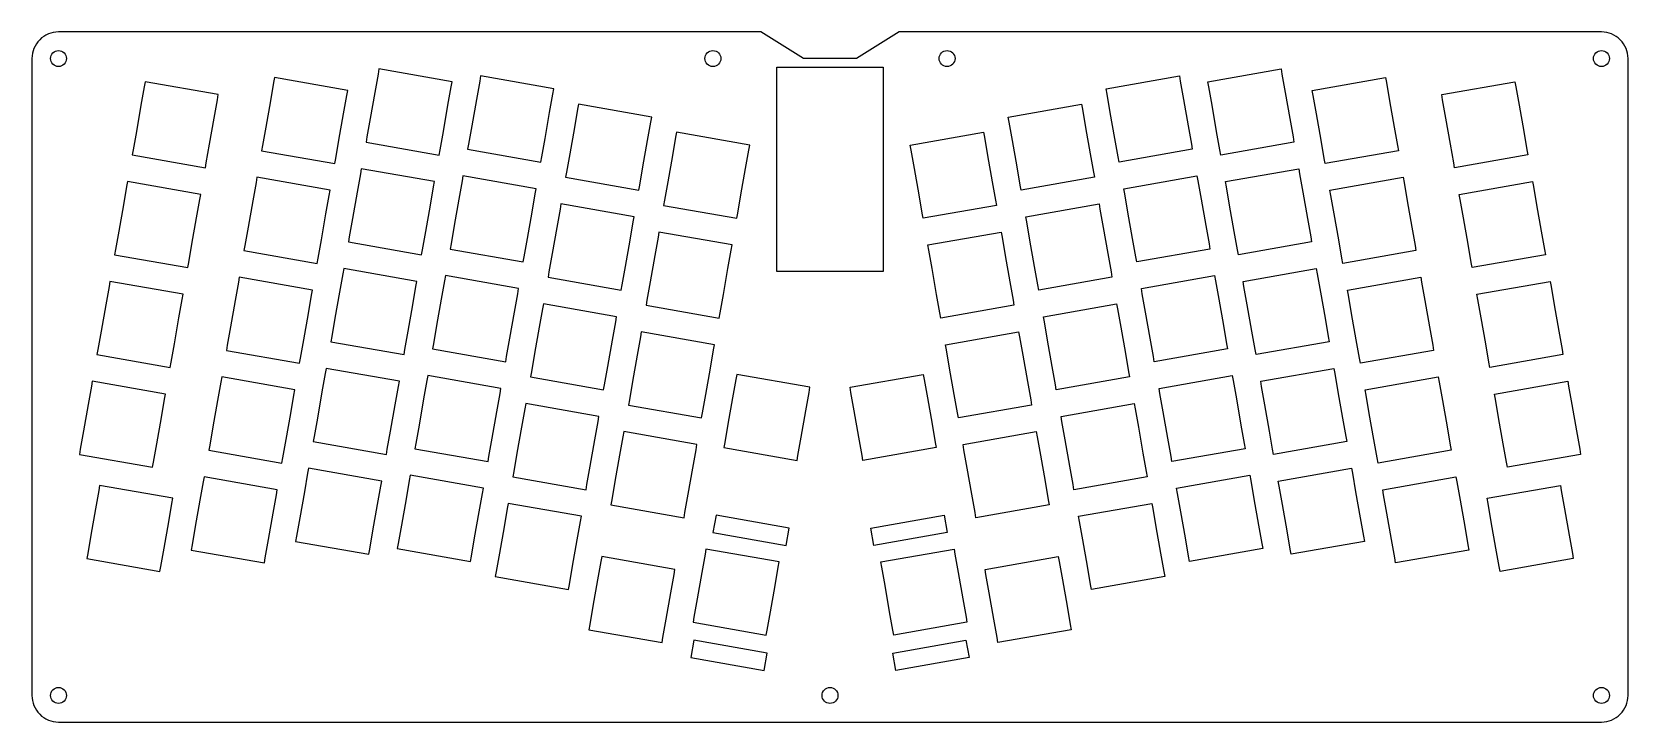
# Model space of a CAD drawing. Header units: inches. Extents: x -150 to 150, y -16 to 114.
import ezdxf

# ---------------------------------------------------------------- set-up
doc = ezdxf.new("R2010")
doc.units = ezdxf.units.IN
doc.header["$MEASUREMENT"] = 0
doc.layers.get('0').update_dxf_attribs({"color": 1})

msp = doc.modelspace()

# ---------------------------------------------------------------- linework, layer by layer
msp.add_lwpolyline([(145.43, 113.89), (13.43, 113.89), (5.43, 108.89), (-4.57, 108.89), (-12.57, 113.89), (-144.57, 113.89, 0.414214), (-149.57, 108.89), (-149.57, -10.8, 0.414214), (-144.57, -15.8), (145.43, -15.8, 0.414214), (150.43, -10.8), (150.43, 108.89, 0.414214)], format="xyb", close=True)
for points in [[(-103.98, 105.33), (-104.15, 104.37), (-104.15, 104.37), (-104.75, 100.92), (-104.75, 100.92), (-105.62, 95.99), (-105.62, 95.99), (-106.23, 92.54), (-106.23, 92.54), (-106.4, 91.57), (-92.64, 89.15), (-92.47, 90.11), (-92.47, 90.11), (-91.87, 93.56), (-91.87, 93.56), (-91, 98.49), (-91, 98.49), (-90.39, 101.94), (-90.39, 101.94), (-90.22, 102.9)], [(-84.35, 106.95), (-84.52, 105.98), (-84.52, 105.98), (-85.13, 102.53), (-85.13, 102.53), (-85.99, 97.6), (-85.99, 97.6), (-86.6, 94.15), (-86.6, 94.15), (-86.77, 93.19), (-73.02, 90.76), (-72.84, 91.73), (-72.84, 91.73), (-72.24, 95.18), (-72.24, 95.18), (-71.37, 100.11), (-71.37, 100.11), (-70.76, 103.56), (-70.76, 103.56), (-70.59, 104.52)], [(-65.24, 105.61), (-65.41, 104.64), (-65.41, 104.64), (-66.02, 101.2), (-66.02, 101.2), (-66.89, 96.26), (-66.89, 96.26), (-67.49, 92.82), (-67.49, 92.82), (-67.67, 91.85), (-53.91, 89.42), (-53.74, 90.39), (-53.74, 90.39), (-53.13, 93.84), (-53.13, 93.84), (-52.26, 98.77), (-52.26, 98.77), (-51.65, 102.22), (-51.65, 102.22), (-51.48, 103.18)], [(-9.57, 68.89), (-9.57, 107.29), (10.43, 107.29), (10.43, 68.89)], [(66.1, 105.61), (66.27, 104.64), (66.27, 104.64), (66.88, 101.2), (66.88, 101.2), (67.75, 96.26), (67.75, 96.26), (68.36, 92.82), (68.36, 92.82), (68.53, 91.85), (54.77, 89.42), (54.6, 90.39), (54.6, 90.39), (53.99, 93.84), (53.99, 93.84), (53.12, 98.77), (53.12, 98.77), (52.52, 102.22), (52.52, 102.22), (52.35, 103.18)], [(85.21, 106.95), (85.38, 105.98), (85.38, 105.98), (85.99, 102.53), (85.99, 102.53), (86.86, 97.6), (86.86, 97.6), (87.47, 94.15), (87.47, 94.15), (87.64, 93.19), (73.88, 90.76), (73.71, 91.73), (73.71, 91.73), (73.1, 95.18), (73.1, 95.18), (72.23, 100.11), (72.23, 100.11), (71.62, 103.56), (71.62, 103.56), (71.45, 104.52)], [(104.84, 105.33), (105.01, 104.37), (105.01, 104.37), (105.62, 100.92), (105.62, 100.92), (106.49, 95.99), (106.49, 95.99), (107.1, 92.54), (107.1, 92.54), (107.27, 91.57), (93.51, 89.15), (93.34, 90.11), (93.34, 90.11), (92.73, 93.56), (92.73, 93.56), (91.86, 98.49), (91.86, 98.49), (91.25, 101.94), (91.25, 101.94), (91.08, 102.9)], [(-128.29, 104.54), (-128.47, 103.58), (-128.47, 103.58), (-129.07, 100.13), (-129.07, 100.13), (-129.94, 95.2), (-129.94, 95.2), (-130.55, 91.75), (-130.55, 91.75), (-130.72, 90.78), (-116.96, 88.36), (-116.79, 89.32), (-116.79, 89.32), (-116.18, 92.77), (-116.18, 92.77), (-115.32, 97.7), (-115.32, 97.7), (-114.71, 101.15), (-114.71, 101.15), (-114.54, 102.12)], [(129.16, 104.54), (129.33, 103.58), (129.33, 103.58), (129.94, 100.13), (129.94, 100.13), (130.81, 95.2), (130.81, 95.2), (131.41, 91.75), (131.41, 91.75), (131.59, 90.78), (117.83, 88.36), (117.66, 89.32), (117.66, 89.32), (117.05, 92.77), (117.05, 92.77), (116.18, 97.7), (116.18, 97.7), (115.57, 101.15), (115.57, 101.15), (115.4, 102.12)], [(-46.83, 100.33), (-47, 99.37), (-47, 99.37), (-47.6, 95.92), (-47.6, 95.92), (-48.47, 90.99), (-48.47, 90.99), (-49.08, 87.54), (-49.08, 87.54), (-49.25, 86.57), (-35.49, 84.15), (-35.32, 85.11), (-35.32, 85.11), (-34.72, 88.56), (-34.72, 88.56), (-33.85, 93.49), (-33.85, 93.49), (-33.24, 96.94), (-33.24, 96.94), (-33.07, 97.9)], [(47.69, 100.33), (47.86, 99.37), (47.86, 99.37), (48.47, 95.92), (48.47, 95.92), (49.34, 90.99), (49.34, 90.99), (49.95, 87.54), (49.95, 87.54), (50.12, 86.57), (36.36, 84.15), (36.19, 85.11), (36.19, 85.11), (35.58, 88.56), (35.58, 88.56), (34.71, 93.49), (34.71, 93.49), (34.1, 96.94), (34.1, 96.94), (33.93, 97.9)], [(-28.41, 95.05), (-28.58, 94.09), (-28.58, 94.09), (-29.19, 90.64), (-29.19, 90.64), (-30.06, 85.71), (-30.06, 85.71), (-30.67, 82.26), (-30.67, 82.26), (-30.84, 81.3), (-17.08, 78.87), (-16.91, 79.83), (-16.91, 79.83), (-16.3, 83.28), (-16.3, 83.28), (-15.43, 88.21), (-15.43, 88.21), (-14.83, 91.66), (-14.83, 91.66), (-14.65, 92.63)], [(29.28, 95.05), (29.45, 94.09), (29.45, 94.09), (30.06, 90.64), (30.06, 90.64), (30.92, 85.71), (30.92, 85.71), (31.53, 82.26), (31.53, 82.26), (31.7, 81.3), (17.95, 78.87), (17.77, 79.83), (17.77, 79.83), (17.17, 83.28), (17.17, 83.28), (16.3, 88.21), (16.3, 88.21), (15.69, 91.66), (15.69, 91.66), (15.52, 92.63)], [(-87.66, 88.19), (-87.83, 87.22), (-87.83, 87.22), (-88.43, 83.77), (-88.43, 83.77), (-89.3, 78.84), (-89.3, 78.84), (-89.91, 75.39), (-89.91, 75.39), (-90.08, 74.43), (-76.32, 72), (-76.15, 72.97), (-76.15, 72.97), (-75.55, 76.41), (-75.55, 76.41), (-74.68, 81.35), (-74.68, 81.35), (-74.07, 84.79), (-74.07, 84.79), (-73.9, 85.76)], [(88.52, 88.19), (88.69, 87.22), (88.69, 87.22), (89.3, 83.77), (89.3, 83.77), (90.17, 78.84), (90.17, 78.84), (90.78, 75.39), (90.78, 75.39), (90.95, 74.43), (77.19, 72), (77.02, 72.97), (77.02, 72.97), (76.41, 76.41), (76.41, 76.41), (75.54, 81.35), (75.54, 81.35), (74.93, 84.79), (74.93, 84.79), (74.76, 85.76)], [(-131.6, 85.78), (-131.77, 84.82), (-131.77, 84.82), (-132.38, 81.37), (-132.38, 81.37), (-133.25, 76.44), (-133.25, 76.44), (-133.86, 72.99), (-133.86, 72.99), (-134.03, 72.02), (-120.27, 69.6), (-120.1, 70.56), (-120.1, 70.56), (-119.49, 74.01), (-119.49, 74.01), (-118.62, 78.94), (-118.62, 78.94), (-118.02, 82.39), (-118.02, 82.39), (-117.85, 83.36)], [(-107.28, 86.57), (-107.45, 85.6), (-107.45, 85.6), (-108.06, 82.16), (-108.06, 82.16), (-108.93, 77.22), (-108.93, 77.22), (-109.54, 73.78), (-109.54, 73.78), (-109.71, 72.81), (-95.95, 70.39), (-95.78, 71.35), (-95.78, 71.35), (-95.17, 74.8), (-95.17, 74.8), (-94.3, 79.73), (-94.3, 79.73), (-93.7, 83.18), (-93.7, 83.18), (-93.53, 84.14)], [(-68.55, 86.85), (-68.72, 85.88), (-68.72, 85.88), (-69.33, 82.44), (-69.33, 82.44), (-70.2, 77.5), (-70.2, 77.5), (-70.8, 74.06), (-70.8, 74.06), (-70.97, 73.09), (-57.22, 70.66), (-57.05, 71.63), (-57.05, 71.63), (-56.44, 75.08), (-56.44, 75.08), (-55.57, 80.01), (-55.57, 80.01), (-54.96, 83.46), (-54.96, 83.46), (-54.79, 84.42)], [(69.41, 86.85), (69.58, 85.88), (69.58, 85.88), (70.19, 82.44), (70.19, 82.44), (71.06, 77.5), (71.06, 77.5), (71.67, 74.06), (71.67, 74.06), (71.84, 73.09), (58.08, 70.66), (57.91, 71.63), (57.91, 71.63), (57.3, 75.08), (57.3, 75.08), (56.43, 80.01), (56.43, 80.01), (55.82, 83.46), (55.82, 83.46), (55.65, 84.42)], [(108.15, 86.57), (108.32, 85.6), (108.32, 85.6), (108.93, 82.16), (108.93, 82.16), (109.8, 77.22), (109.8, 77.22), (110.4, 73.78), (110.4, 73.78), (110.57, 72.81), (96.82, 70.39), (96.65, 71.35), (96.65, 71.35), (96.04, 74.8), (96.04, 74.8), (95.17, 79.73), (95.17, 79.73), (94.56, 83.18), (94.56, 83.18), (94.39, 84.14)], [(132.47, 85.78), (132.64, 84.82), (132.64, 84.82), (133.25, 81.37), (133.25, 81.37), (134.12, 76.44), (134.12, 76.44), (134.72, 72.99), (134.72, 72.99), (134.89, 72.02), (121.14, 69.6), (120.97, 70.56), (120.97, 70.56), (120.36, 74.01), (120.36, 74.01), (119.49, 78.94), (119.49, 78.94), (118.88, 82.39), (118.88, 82.39), (118.71, 83.36)], [(-50.13, 81.57), (-50.3, 80.6), (-50.3, 80.6), (-50.91, 77.16), (-50.91, 77.16), (-51.78, 72.22), (-51.78, 72.22), (-52.39, 68.78), (-52.39, 68.78), (-52.56, 67.81), (-38.8, 65.39), (-38.63, 66.35), (-38.63, 66.35), (-38.02, 69.8), (-38.02, 69.8), (-37.15, 74.73), (-37.15, 74.73), (-36.55, 78.18), (-36.55, 78.18), (-36.38, 79.14)], [(51, 81.57), (51.17, 80.6), (51.17, 80.6), (51.78, 77.16), (51.78, 77.16), (52.65, 72.22), (52.65, 72.22), (53.25, 68.78), (53.25, 68.78), (53.42, 67.81), (39.67, 65.39), (39.5, 66.35), (39.5, 66.35), (38.89, 69.8), (38.89, 69.8), (38.02, 74.73), (38.02, 74.73), (37.41, 78.18), (37.41, 78.18), (37.24, 79.14)], [(-31.72, 76.29), (-31.89, 75.33), (-31.89, 75.33), (-32.5, 71.88), (-32.5, 71.88), (-33.37, 66.95), (-33.37, 66.95), (-33.98, 63.5), (-33.98, 63.5), (-34.15, 62.53), (-20.39, 60.11), (-20.22, 61.07), (-20.22, 61.07), (-19.61, 64.52), (-19.61, 64.52), (-18.74, 69.45), (-18.74, 69.45), (-18.13, 72.9), (-18.13, 72.9), (-17.96, 73.87)], [(32.59, 76.29), (32.76, 75.33), (32.76, 75.33), (33.36, 71.88), (33.36, 71.88), (34.23, 66.95), (34.23, 66.95), (34.84, 63.5), (34.84, 63.5), (35.01, 62.53), (21.25, 60.11), (21.08, 61.07), (21.08, 61.07), (20.48, 64.52), (20.48, 64.52), (19.61, 69.45), (19.61, 69.45), (19, 72.9), (19, 72.9), (18.83, 73.87)], [(-90.96, 69.43), (-91.13, 68.46), (-91.13, 68.46), (-91.74, 65.01), (-91.74, 65.01), (-92.61, 60.08), (-92.61, 60.08), (-93.22, 56.63), (-93.22, 56.63), (-93.39, 55.67), (-79.63, 53.24), (-79.46, 54.21), (-79.46, 54.21), (-78.85, 57.65), (-78.85, 57.65), (-77.98, 62.59), (-77.98, 62.59), (-77.38, 66.03), (-77.38, 66.03), (-77.21, 67)], [(91.83, 69.43), (92, 68.46), (92, 68.46), (92.61, 65.01), (92.61, 65.01), (93.48, 60.08), (93.48, 60.08), (94.08, 56.63), (94.08, 56.63), (94.25, 55.67), (80.5, 53.24), (80.33, 54.21), (80.33, 54.21), (79.72, 57.65), (79.72, 57.65), (78.85, 62.59), (78.85, 62.59), (78.24, 66.03), (78.24, 66.03), (78.07, 67)], [(-134.91, 67.02), (-135.08, 66.05), (-135.08, 66.05), (-135.69, 62.61), (-135.69, 62.61), (-136.56, 57.68), (-136.56, 57.68), (-137.17, 54.23), (-137.17, 54.23), (-137.34, 53.26), (-123.58, 50.84), (-123.41, 51.8), (-123.41, 51.8), (-122.8, 55.25), (-122.8, 55.25), (-121.93, 60.18), (-121.93, 60.18), (-121.32, 63.63), (-121.32, 63.63), (-121.15, 64.59)], [(-110.59, 67.81), (-110.76, 66.84), (-110.76, 66.84), (-111.37, 63.4), (-111.37, 63.4), (-112.24, 58.46), (-112.24, 58.46), (-112.85, 55.02), (-112.85, 55.02), (-113.02, 54.05), (-99.26, 51.63), (-99.09, 52.59), (-99.09, 52.59), (-98.48, 56.04), (-98.48, 56.04), (-97.61, 60.97), (-97.61, 60.97), (-97, 64.42), (-97, 64.42), (-96.83, 65.38)], [(-71.86, 68.09), (-72.03, 67.12), (-72.03, 67.12), (-72.63, 63.67), (-72.63, 63.67), (-73.5, 58.74), (-73.5, 58.74), (-74.11, 55.29), (-74.11, 55.29), (-74.28, 54.33), (-60.52, 51.9), (-60.35, 52.87), (-60.35, 52.87), (-59.75, 56.32), (-59.75, 56.32), (-58.88, 61.25), (-58.88, 61.25), (-58.27, 64.7), (-58.27, 64.7), (-58.1, 65.66)], [(72.72, 68.09), (72.89, 67.12), (72.89, 67.12), (73.5, 63.67), (73.5, 63.67), (74.37, 58.74), (74.37, 58.74), (74.98, 55.29), (74.98, 55.29), (75.15, 54.33), (61.39, 51.9), (61.22, 52.87), (61.22, 52.87), (60.61, 56.32), (60.61, 56.32), (59.74, 61.25), (59.74, 61.25), (59.13, 64.7), (59.13, 64.7), (58.96, 65.66)], [(111.46, 67.81), (111.63, 66.84), (111.63, 66.84), (112.23, 63.4), (112.23, 63.4), (113.1, 58.46), (113.1, 58.46), (113.71, 55.02), (113.71, 55.02), (113.88, 54.05), (100.12, 51.63), (99.95, 52.59), (99.95, 52.59), (99.35, 56.04), (99.35, 56.04), (98.48, 60.97), (98.48, 60.97), (97.87, 64.42), (97.87, 64.42), (97.7, 65.38)], [(135.78, 67.02), (135.95, 66.05), (135.95, 66.05), (136.55, 62.61), (136.55, 62.61), (137.42, 57.68), (137.42, 57.68), (138.03, 54.23), (138.03, 54.23), (138.2, 53.26), (124.44, 50.84), (124.27, 51.8), (124.27, 51.8), (123.67, 55.25), (123.67, 55.25), (122.8, 60.18), (122.8, 60.18), (122.19, 63.63), (122.19, 63.63), (122.02, 64.59)], [(-53.44, 62.81), (-53.61, 61.84), (-53.61, 61.84), (-54.22, 58.4), (-54.22, 58.4), (-55.09, 53.46), (-55.09, 53.46), (-55.7, 50.02), (-55.7, 50.02), (-55.87, 49.05), (-42.11, 46.63), (-41.94, 47.59), (-41.94, 47.59), (-41.33, 51.04), (-41.33, 51.04), (-40.46, 55.97), (-40.46, 55.97), (-39.85, 59.42), (-39.85, 59.42), (-39.68, 60.38)], [(54.31, 62.81), (54.48, 61.84), (54.48, 61.84), (55.08, 58.4), (55.08, 58.4), (55.95, 53.46), (55.95, 53.46), (56.56, 50.02), (56.56, 50.02), (56.73, 49.05), (42.97, 46.63), (42.8, 47.59), (42.8, 47.59), (42.2, 51.04), (42.2, 51.04), (41.33, 55.97), (41.33, 55.97), (40.72, 59.42), (40.72, 59.42), (40.55, 60.38)], [(-35.03, 57.53), (-35.2, 56.57), (-35.2, 56.57), (-35.81, 53.12), (-35.81, 53.12), (-36.68, 48.19), (-36.68, 48.19), (-37.28, 44.74), (-37.28, 44.74), (-37.45, 43.77), (-23.7, 41.35), (-23.53, 42.31), (-23.53, 42.31), (-22.92, 45.76), (-22.92, 45.76), (-22.05, 50.69), (-22.05, 50.69), (-21.44, 54.14), (-21.44, 54.14), (-21.27, 55.11)], [(35.89, 57.53), (36.06, 56.57), (36.06, 56.57), (36.67, 53.12), (36.67, 53.12), (37.54, 48.19), (37.54, 48.19), (38.15, 44.74), (38.15, 44.74), (38.32, 43.77), (24.56, 41.35), (24.39, 42.31), (24.39, 42.31), (23.78, 45.76), (23.78, 45.76), (22.91, 50.69), (22.91, 50.69), (22.31, 54.14), (22.31, 54.14), (22.14, 55.11)], [(-138.22, 48.26), (-138.39, 47.29), (-138.39, 47.29), (-139, 43.85), (-139, 43.85), (-139.87, 38.91), (-139.87, 38.91), (-140.47, 35.47), (-140.47, 35.47), (-140.64, 34.5), (-126.89, 32.08), (-126.72, 33.04), (-126.72, 33.04), (-126.11, 36.49), (-126.11, 36.49), (-125.24, 41.42), (-125.24, 41.42), (-124.63, 44.87), (-124.63, 44.87), (-124.46, 45.83)], [(-113.9, 49.05), (-114.07, 48.08), (-114.07, 48.08), (-114.68, 44.64), (-114.68, 44.64), (-115.55, 39.7), (-115.55, 39.7), (-116.16, 36.26), (-116.16, 36.26), (-116.33, 35.29), (-102.57, 32.87), (-102.4, 33.83), (-102.4, 33.83), (-101.79, 37.28), (-101.79, 37.28), (-100.92, 42.21), (-100.92, 42.21), (-100.31, 45.66), (-100.31, 45.66), (-100.14, 46.62)], [(-94.27, 50.66), (-94.44, 49.7), (-94.44, 49.7), (-95.05, 46.25), (-95.05, 46.25), (-95.92, 41.32), (-95.92, 41.32), (-96.53, 37.87), (-96.53, 37.87), (-96.7, 36.91), (-82.94, 34.48), (-82.77, 35.45), (-82.77, 35.45), (-82.16, 38.89), (-82.16, 38.89), (-81.29, 43.83), (-81.29, 43.83), (-80.68, 47.27), (-80.68, 47.27), (-80.51, 48.24)], [(-75.16, 49.33), (-75.33, 48.36), (-75.33, 48.36), (-75.94, 44.91), (-75.94, 44.91), (-76.81, 39.98), (-76.81, 39.98), (-77.42, 36.53), (-77.42, 36.53), (-77.59, 35.57), (-63.83, 33.14), (-63.66, 34.11), (-63.66, 34.11), (-63.05, 37.56), (-63.05, 37.56), (-62.18, 42.49), (-62.18, 42.49), (-61.58, 45.94), (-61.58, 45.94), (-61.41, 46.9)], [(-17.1, 49.53), (-17.27, 48.57), (-17.27, 48.57), (-17.87, 45.12), (-17.87, 45.12), (-18.74, 40.19), (-18.74, 40.19), (-19.35, 36.74), (-19.35, 36.74), (-19.52, 35.78), (-5.76, 33.35), (-5.59, 34.32), (-5.59, 34.32), (-4.99, 37.76), (-4.99, 37.76), (-4.12, 42.7), (-4.12, 42.7), (-3.51, 46.14), (-3.51, 46.14), (-3.34, 47.11)], [(17.96, 49.53), (18.13, 48.57), (18.13, 48.57), (18.74, 45.12), (18.74, 45.12), (19.61, 40.19), (19.61, 40.19), (20.22, 36.74), (20.22, 36.74), (20.39, 35.78), (6.63, 33.35), (6.46, 34.32), (6.46, 34.32), (5.85, 37.76), (5.85, 37.76), (4.98, 42.7), (4.98, 42.7), (4.37, 46.14), (4.37, 46.14), (4.2, 47.11)], [(76.03, 49.33), (76.2, 48.36), (76.2, 48.36), (76.81, 44.91), (76.81, 44.91), (77.68, 39.98), (77.68, 39.98), (78.28, 36.53), (78.28, 36.53), (78.45, 35.57), (64.7, 33.14), (64.53, 34.11), (64.53, 34.11), (63.92, 37.56), (63.92, 37.56), (63.05, 42.49), (63.05, 42.49), (62.44, 45.94), (62.44, 45.94), (62.27, 46.9)], [(95.14, 50.66), (95.31, 49.7), (95.31, 49.7), (95.91, 46.25), (95.91, 46.25), (96.78, 41.32), (96.78, 41.32), (97.39, 37.87), (97.39, 37.87), (97.56, 36.91), (83.8, 34.48), (83.63, 35.45), (83.63, 35.45), (83.03, 38.89), (83.03, 38.89), (82.16, 43.83), (82.16, 43.83), (81.55, 47.27), (81.55, 47.27), (81.38, 48.24)], [(114.76, 49.05), (114.93, 48.08), (114.93, 48.08), (115.54, 44.64), (115.54, 44.64), (116.41, 39.7), (116.41, 39.7), (117.02, 36.26), (117.02, 36.26), (117.19, 35.29), (103.43, 32.87), (103.26, 33.83), (103.26, 33.83), (102.65, 37.28), (102.65, 37.28), (101.78, 42.21), (101.78, 42.21), (101.18, 45.66), (101.18, 45.66), (101.01, 46.62)], [(139.08, 48.26), (139.25, 47.29), (139.25, 47.29), (139.86, 43.85), (139.86, 43.85), (140.73, 38.91), (140.73, 38.91), (141.34, 35.47), (141.34, 35.47), (141.51, 34.5), (127.75, 32.08), (127.58, 33.04), (127.58, 33.04), (126.97, 36.49), (126.97, 36.49), (126.1, 41.42), (126.1, 41.42), (125.5, 44.87), (125.5, 44.87), (125.33, 45.83)], [(-56.75, 44.05), (-56.92, 43.08), (-56.92, 43.08), (-57.53, 39.64), (-57.53, 39.64), (-58.4, 34.7), (-58.4, 34.7), (-59.01, 31.26), (-59.01, 31.26), (-59.18, 30.29), (-45.42, 27.87), (-45.25, 28.83), (-45.25, 28.83), (-44.64, 32.28), (-44.64, 32.28), (-43.77, 37.21), (-43.77, 37.21), (-43.16, 40.66), (-43.16, 40.66), (-42.99, 41.62)], [(57.61, 44.05), (57.78, 43.08), (57.78, 43.08), (58.39, 39.64), (58.39, 39.64), (59.26, 34.7), (59.26, 34.7), (59.87, 31.26), (59.87, 31.26), (60.04, 30.29), (46.28, 27.87), (46.11, 28.83), (46.11, 28.83), (45.5, 32.28), (45.5, 32.28), (44.63, 37.21), (44.63, 37.21), (44.03, 40.66), (44.03, 40.66), (43.86, 41.62)], [(-38.34, 38.77), (-38.51, 37.81), (-38.51, 37.81), (-39.11, 34.36), (-39.11, 34.36), (-39.98, 29.43), (-39.98, 29.43), (-40.59, 25.98), (-40.59, 25.98), (-40.76, 25.01), (-27, 22.59), (-26.83, 23.55), (-26.83, 23.55), (-26.23, 27), (-26.23, 27), (-25.36, 31.93), (-25.36, 31.93), (-24.75, 35.38), (-24.75, 35.38), (-24.58, 36.35)], [(39.2, 38.77), (39.37, 37.81), (39.37, 37.81), (39.98, 34.36), (39.98, 34.36), (40.85, 29.43), (40.85, 29.43), (41.46, 25.98), (41.46, 25.98), (41.63, 25.01), (27.87, 22.59), (27.7, 23.55), (27.7, 23.55), (27.09, 27), (27.09, 27), (26.22, 31.93), (26.22, 31.93), (25.61, 35.38), (25.61, 35.38), (25.44, 36.35)], [(-117.21, 30.29), (-117.38, 29.32), (-117.38, 29.32), (-117.99, 25.88), (-117.99, 25.88), (-118.86, 20.94), (-118.86, 20.94), (-119.46, 17.5), (-119.46, 17.5), (-119.63, 16.53), (-105.88, 14.1), (-105.71, 15.07), (-105.71, 15.07), (-105.1, 18.52), (-105.1, 18.52), (-104.23, 23.45), (-104.23, 23.45), (-103.62, 26.9), (-103.62, 26.9), (-103.45, 27.86)], [(-97.58, 31.9), (-97.75, 30.94), (-97.75, 30.94), (-98.36, 27.49), (-98.36, 27.49), (-99.23, 22.56), (-99.23, 22.56), (-99.83, 19.11), (-99.83, 19.11), (-100, 18.15), (-86.25, 15.72), (-86.08, 16.69), (-86.08, 16.69), (-85.47, 20.13), (-85.47, 20.13), (-84.6, 25.07), (-84.6, 25.07), (-83.99, 28.51), (-83.99, 28.51), (-83.82, 29.48)], [(-78.47, 30.57), (-78.64, 29.6), (-78.64, 29.6), (-79.25, 26.15), (-79.25, 26.15), (-80.12, 21.22), (-80.12, 21.22), (-80.73, 17.77), (-80.73, 17.77), (-80.9, 16.81), (-67.14, 14.38), (-66.97, 15.35), (-66.97, 15.35), (-66.36, 18.79), (-66.36, 18.79), (-65.49, 23.73), (-65.49, 23.73), (-64.88, 27.17), (-64.88, 27.17), (-64.71, 28.14)], [(79.34, 30.57), (79.51, 29.6), (79.51, 29.6), (80.11, 26.15), (80.11, 26.15), (80.98, 21.22), (80.98, 21.22), (81.59, 17.77), (81.59, 17.77), (81.76, 16.81), (68, 14.38), (67.83, 15.35), (67.83, 15.35), (67.23, 18.79), (67.23, 18.79), (66.36, 23.73), (66.36, 23.73), (65.75, 27.17), (65.75, 27.17), (65.58, 28.14)], [(98.44, 31.9), (98.61, 30.94), (98.61, 30.94), (99.22, 27.49), (99.22, 27.49), (100.09, 22.56), (100.09, 22.56), (100.7, 19.11), (100.7, 19.11), (100.87, 18.15), (87.11, 15.72), (86.94, 16.69), (86.94, 16.69), (86.33, 20.13), (86.33, 20.13), (85.46, 25.07), (85.46, 25.07), (84.86, 28.51), (84.86, 28.51), (84.69, 29.48)], [(118.07, 30.29), (118.24, 29.32), (118.24, 29.32), (118.85, 25.88), (118.85, 25.88), (119.72, 20.94), (119.72, 20.94), (120.33, 17.5), (120.33, 17.5), (120.5, 16.53), (106.74, 14.1), (106.57, 15.07), (106.57, 15.07), (105.96, 18.52), (105.96, 18.52), (105.09, 23.45), (105.09, 23.45), (104.48, 26.9), (104.48, 26.9), (104.31, 27.86)], [(-136.84, 28.67), (-137.01, 27.71), (-137.01, 27.71), (-137.61, 24.26), (-137.61, 24.26), (-138.48, 19.33), (-138.48, 19.33), (-139.09, 15.88), (-139.09, 15.88), (-139.26, 14.91), (-125.5, 12.49), (-125.33, 13.45), (-125.33, 13.45), (-124.73, 16.9), (-124.73, 16.9), (-123.86, 21.83), (-123.86, 21.83), (-123.25, 25.28), (-123.25, 25.28), (-123.08, 26.25)], [(137.7, 28.67), (137.87, 27.71), (137.87, 27.71), (138.48, 24.26), (138.48, 24.26), (139.35, 19.33), (139.35, 19.33), (139.96, 15.88), (139.96, 15.88), (140.13, 14.91), (126.37, 12.49), (126.2, 13.45), (126.2, 13.45), (125.59, 16.9), (125.59, 16.9), (124.72, 21.83), (124.72, 21.83), (124.11, 25.28), (124.11, 25.28), (123.94, 26.25)], [(-60.06, 25.29), (-60.23, 24.32), (-60.23, 24.32), (-60.84, 20.88), (-60.84, 20.88), (-61.71, 15.94), (-61.71, 15.94), (-62.31, 12.5), (-62.31, 12.5), (-62.48, 11.53), (-48.73, 9.1), (-48.56, 10.07), (-48.56, 10.07), (-47.95, 13.52), (-47.95, 13.52), (-47.08, 18.45), (-47.08, 18.45), (-46.47, 21.9), (-46.47, 21.9), (-46.3, 22.86)], [(60.92, 25.29), (61.09, 24.32), (61.09, 24.32), (61.7, 20.88), (61.7, 20.88), (62.57, 15.94), (62.57, 15.94), (63.18, 12.5), (63.18, 12.5), (63.35, 11.53), (49.59, 9.1), (49.42, 10.07), (49.42, 10.07), (48.81, 13.52), (48.81, 13.52), (47.94, 18.45), (47.94, 18.45), (47.33, 21.9), (47.33, 21.9), (47.16, 22.86)], [(-21.57, 19.82), (-7.81, 17.4), (-7.24, 20.66), (-20.99, 23.08)], [(22.43, 19.82), (8.67, 17.4), (8.1, 20.66), (21.86, 23.08)], [(-42.47, 15.32), (-42.64, 14.36), (-42.64, 14.36), (-43.25, 10.91), (-43.25, 10.91), (-44.12, 5.98), (-44.12, 5.98), (-44.73, 2.53), (-44.73, 2.53), (-44.9, 1.56), (-31.14, -0.86), (-30.97, 0.1), (-30.97, 0.1), (-30.36, 3.55), (-30.36, 3.55), (-29.49, 8.48), (-29.49, 8.48), (-28.88, 11.93), (-28.88, 11.93), (-28.71, 12.89)], [(-23.05, 15.74), (-23.66, 12.29), (-23.66, 12.29), (-24.53, 7.36), (-24.53, 7.36), (-25.14, 3.91), (-25.14, 3.91), (-25.31, 2.94), (-11.55, 0.52), (-11.38, 1.48), (-11.38, 1.48), (-10.77, 4.93), (-10.77, 4.93), (-9.9, 9.86), (-9.9, 9.86), (-9.3, 13.31), (-9.3, 13.31), (-9.13, 14.28), (-22.88, 16.7), (-23.05, 15.74)], [(23.92, 15.74), (24.53, 12.29), (24.53, 12.29), (25.4, 7.36), (25.4, 7.36), (26, 3.91), (26, 3.91), (26.17, 2.94), (12.42, 0.52), (12.25, 1.48), (12.25, 1.48), (11.64, 4.93), (11.64, 4.93), (10.77, 9.86), (10.77, 9.86), (10.16, 13.31), (10.16, 13.31), (9.99, 14.28), (23.75, 16.7), (23.92, 15.74)], [(43.34, 15.32), (43.51, 14.36), (43.51, 14.36), (44.11, 10.91), (44.11, 10.91), (44.98, 5.98), (44.98, 5.98), (45.59, 2.53), (45.59, 2.53), (45.76, 1.56), (32, -0.86), (31.83, 0.1), (31.83, 0.1), (31.23, 3.55), (31.23, 3.55), (30.36, 8.48), (30.36, 8.48), (29.75, 11.93), (29.75, 11.93), (29.58, 12.89)], [(-25.7, -3.69), (-11.94, -6.11), (-11.37, -2.86), (-25.13, -0.44)], [(26.57, -3.69), (12.81, -6.11), (12.23, -2.86), (25.99, -0.44)]]:
    msp.add_lwpolyline(points, close=True)
for centre in [(-144.57, 108.89), (-21.57, 108.89), (22.43, 108.89), (145.43, 108.89), (-144.57, -10.8), (0.43, -10.8), (145.43, -10.8)]:
    msp.add_circle(centre, 1.5)

doc.saveas('drawing.dxf')
